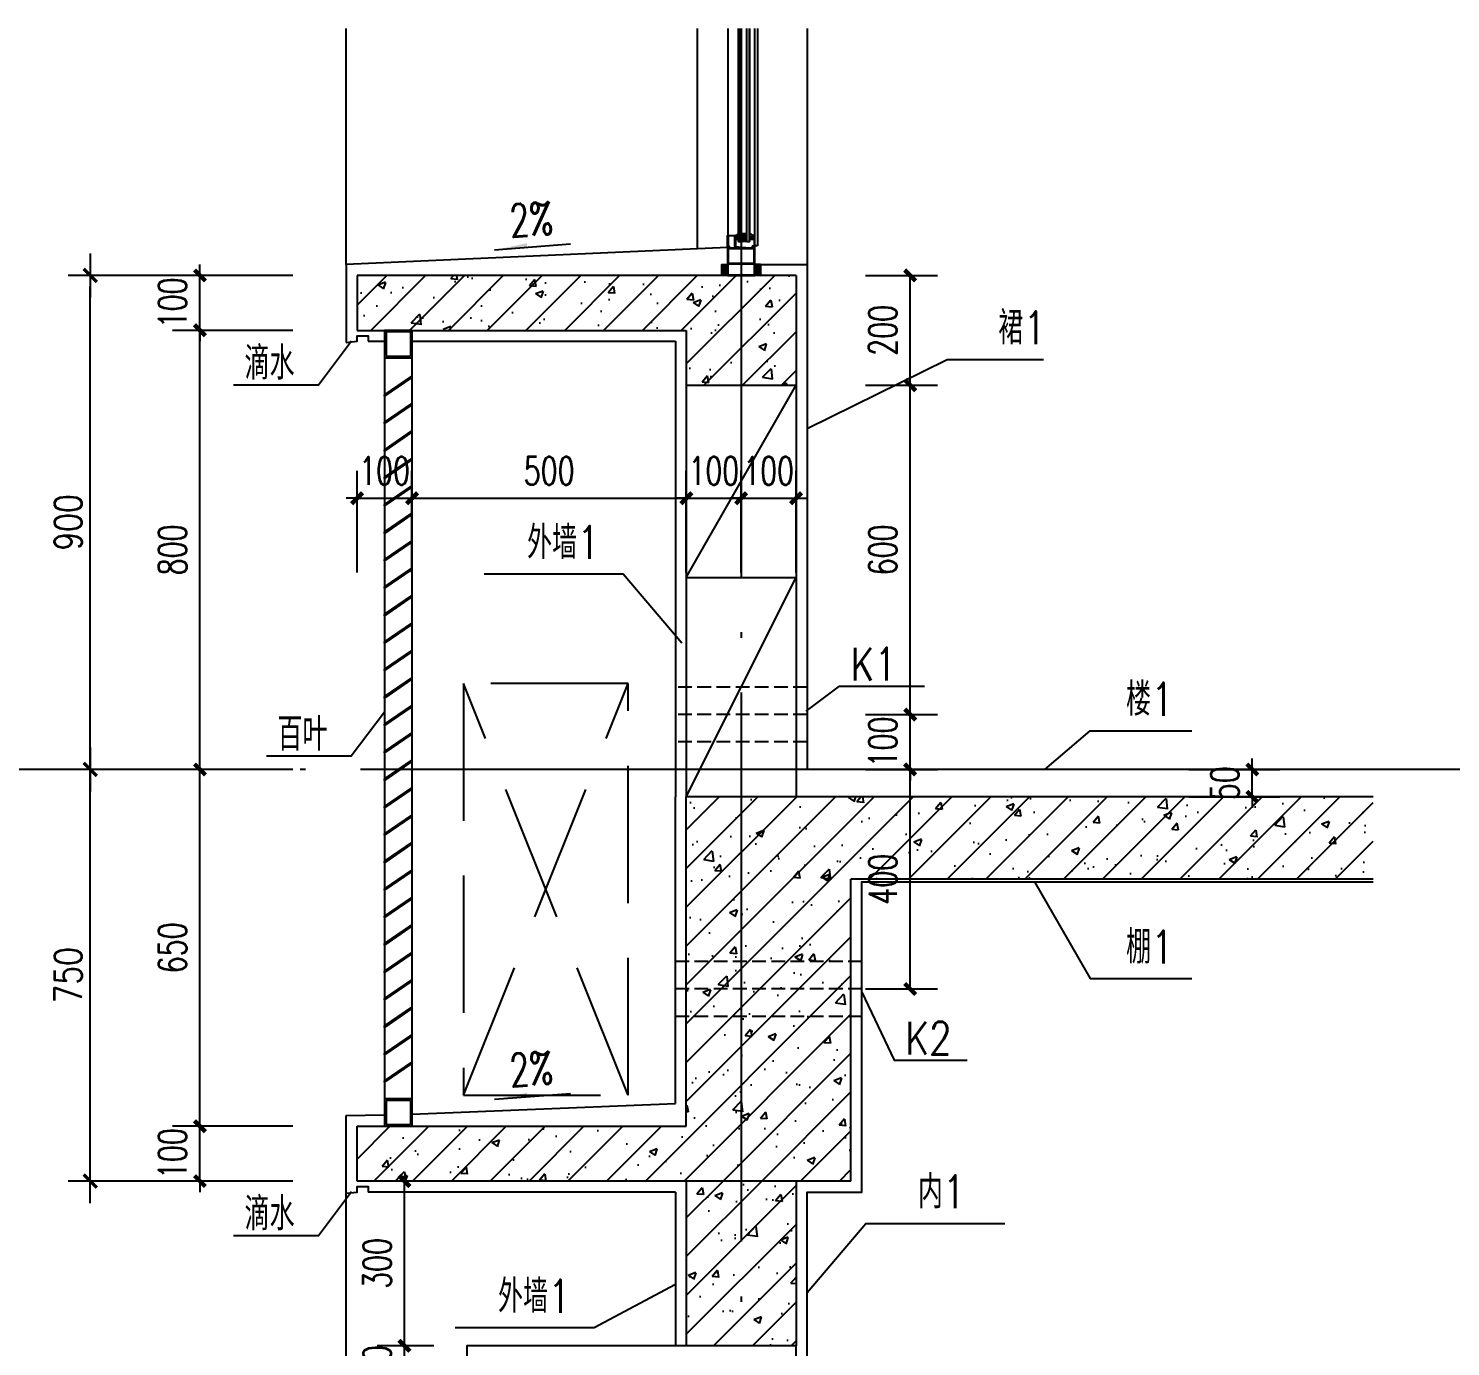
# Model space of a CAD drawing. Extents: x 447078 to 1776277, y 243534 to 519428.
# Drawn here: x 520350 to 522942, y 306002 to 308404 of the extents above; entities that cross this region are included whole.
import ezdxf

# ---------------------------------------------------------------- set-up
doc = ezdxf.new("R2010")
doc.units = 0
doc.header["$LTSCALE"] = 1000
doc.header["$MEASUREMENT"] = 0
for name, pattern in [('DASH', [0.35, 0.25, -0.1]), ('DOTE', [2.42, 2, -0.2, 0.02, -0.2]), ('节点大样$0$DASH', [0.35, 0.25, -0.1])]:
    doc.linetypes.add(name, pattern=pattern)
doc.layers.get('Defpoints').update_dxf_attribs({"color": 2, "lineweight": 15})
for name, color, linetype in [('A-ELEV-OVER', 32, 'Continuous'), ('A-GLAZ-MULL', 252, 'Continuous'), ('A-SURF', 6, 'Continuous'), ('A-WALL', 140, 'Continuous'), ('A-WALL-HATH', 8, 'Continuous'), ('DIM_SYMB', 3, 'Continuous'), ('DOTE', 10, 'DOTE'), ('PUB_DIM', 3, 'Continuous'), ('PUB_TEXT', 7, 'Continuous'), ('节点大样$0$ANNO-TEXT', 33, 'Continuous'), ('节点大样$0$DETL-THIN', 6, 'Continuous'), ('节点大样$0$ELEV-THIN', 252, 'Continuous'), ('节点大样$0$SECT-THIN', 2, 'Continuous')]:
    doc.layers.add(name, color=color, linetype=linetype)
doc.styles.add('_TCH_DIM', font='SIMPLEX', dxfattribs={"bigfont": 'GBCBIG'})
doc.styles.add('_TCH_DIM_T3', font='SIMPLEX', dxfattribs={"width": 0.705882, "bigfont": 'GBCBIG'})
doc.styles.add('CCDI_T_G02_T3', font='simplex.shx', dxfattribs={"width": 0.8, "bigfont": 'zjdz.shx'})
doc.styles.add('节点大样$0$CCDI-TOG-02', font='simplex.shx', dxfattribs={"width": 0.8, "bigfont": 'zjdz.shx'})
doc.dimstyles.new('_TCH_ARCH&&20', dxfattribs={"dimtxt": 51, "dimasz": 20, "dimexe": 50, "dimexo": 60, "dimgap": 24.5, "dimtad": 1, "dimdec": 0, "dimzin": 0, "dimdsep": 46, "dimtxsty": '_TCH_DIM_T3', "dimblk": 'ARCHTICK', "dimcen": 0.09, "dimclrt": 7, "dimazin": 2, "dimtfac": 1, "dimtdec": 0, "dimtix": 1, "dimtmove": 2, "dimatfit": 3, "dimfxl": 1, "dimtolj": 1, "dimtzin": 0, "dimarcsym": 0})
doc.dimstyles.new('CCDI_DIMN_20$0$TCH&&150', dxfattribs={"dimtxt": 50, "dimasz": 20, "dimexe": 40, "dimexo": 60, "dimgap": 15, "dimtad": 1, "dimdec": 0, "dimzin": 0, "dimdsep": 46, "dimtxsty": 'CCDI_T_G02_T3', "dimblk": 'TICK-3', "dimcen": 0, "dimclrd": 256, "dimclre": 256, "dimclrt": 7, "dimazin": 0, "dimtfac": 0.5, "dimtdec": 0, "dimtix": 1, "dimtmove": 2, "dimatfit": 0, "dimldrblk": 'TICK-arow', "dimfxl": 200, "dimtvp": 1, "dimtolj": 1, "dimtzin": 0, "dimlwd": -1, "dimlwe": -1, "dimarcsym": 0})
pattern_1 = [(45, (-771921.934, -296037.14), (-35.355339, 35.355339), []), (50, (-771921.93, -296037.14), (143.452037, -12.550427), [15, -165]), (355, (-771921.93, -296037.14), (-27.750267, 150.438427), [12, -132]), (100.4514, (-771909.98, -296038.19), (115.701876, 137.887908), [12.748038, -140.228422]), (46.1842, (-771921.93, -295997.14), (213.44821, -33.103803), [22.5, -247.5]), (96.6356, (-771904.15, -295999.9), (186.93254, 194.823574), [19.122058, -210.3426]), (351.1842, (-771921.93, -295997.14), (186.93239, 194.82372), [18, -198]), (21, (-771901.93, -296007.14), (119.38141, -80.523778), [15, -165]), (326, (-771901.93, -296007.14), (48.663066, 145.030009), [12, -132]), (71.4514, (-771891.99, -296013.85), (168.044526, 64.5061), [12.748038, -140.228422]), (37.5, (-771921.934, -296037.14), (2.431971, 66.5787708), [0, -130.4, 0, -134, 0, -132.5]), (7.5, (-771921.934, -296037.14), (52.6139075, 78.8823424), [0, -76.4, 0, -127.4, 0, -50.5]), (327.5, (-771966.534, -296037.14), (106.7644872, -4.5109743), [0, -50, 0, -156, 0, -207]), (317.5, (-771986.53, -296037.14), (116.637234, 20.0209965), [0, -65, 0, -103.6, 0, -147])]
pattern_2 = [(45, (-673535.4147, -271163.4346), (0.7954951288, -0.7954951288), []), (315, (-673535.4147, -271163.4346), (-0.7954951288, -0.7954951288), [])]

# ---------------------------------------------------------------- blocks, each defined once
blk = doc.blocks.new('_ArchTick')
at = {"color": 0, "linetype": 'ByBlock', "const_width": 0.4}
blk.add_lwpolyline([(-0.5, -0.5), (0.5, 0.5)], dxfattribs=at)
blk = doc.blocks.new('*D5033')
at = {"layer": 'Defpoints', "color": 0}
for p in [(521048.7, 307547.6), (520948.7, 307352.2), (521048.7, 307352.2)]:
    blk.add_point(p, dxfattribs=at)
at = {"layer": 'PUB_DIM', "color": 0, "lineweight": -2}
for p, q in [((520948.7, 307412.2), (520948.7, 307597.6)), ((521048.7, 307412.2), (521048.7, 307597.6)), ((520948.7, 307547.6), (520928.7, 307547.6)), ((520948.7, 307547.6), (521048.7, 307547.6)), ((521048.7, 307547.6), (521068.7, 307547.6))]:
    blk.add_line(p, q, dxfattribs=at)
at = {"layer": 'PUB_DIM', "color": 0, "lineweight": -2, "xscale": 20, "yscale": 20, "zscale": 20}
blk.add_blockref('_ArchTick', (520948.7, 307547.6), dxfattribs=at)
at = {"layer": 'PUB_DIM', "color": 0, "lineweight": -2, "xscale": 20, "yscale": 20, "zscale": 20, "rotation": 180}
blk.add_blockref('_ArchTick', (521048.7, 307547.6), dxfattribs=at)
at = {"layer": 'PUB_DIM', "color": 7, "insert": (520998.7, 307597.6), "char_height": 51, "attachment_point": 5, "style": '_TCH_DIM_T3'}
blk.add_mtext('\\A1;100', dxfattribs=at)
blk = doc.blocks.new('*D5034')
at = {"layer": 'Defpoints', "color": 0}
for p in [(521548.7, 307547.6), (521048.7, 307352.2), (521548.7, 307352.2)]:
    blk.add_point(p, dxfattribs=at)
at = {"layer": 'PUB_DIM', "color": 0, "lineweight": -2}
for p, q in [((521048.7, 307412.2), (521048.7, 307597.6)), ((521548.7, 307412.2), (521548.7, 307597.6)), ((521048.7, 307547.6), (521548.7, 307547.6))]:
    blk.add_line(p, q, dxfattribs=at)
at = {"layer": 'PUB_DIM', "color": 0, "lineweight": -2, "xscale": 20, "yscale": 20, "zscale": 20, "rotation": 180}
blk.add_blockref('_ArchTick', (521048.7, 307547.6), dxfattribs=at)
at = {"layer": 'PUB_DIM', "color": 0, "lineweight": -2, "xscale": 20, "yscale": 20, "zscale": 20}
blk.add_blockref('_ArchTick', (521548.7, 307547.6), dxfattribs=at)
at = {"layer": 'PUB_DIM', "color": 7, "insert": (521298.7, 307597.6), "char_height": 51, "attachment_point": 5, "style": '_TCH_DIM_T3'}
blk.add_mtext('\\A1;500', dxfattribs=at)
blk = doc.blocks.new('*D5035')
at = {"layer": 'Defpoints', "color": 0}
for p in [(521648.7, 307547.6), (521548.7, 307352.2), (521648.7, 307352.2)]:
    blk.add_point(p, dxfattribs=at)
at = {"layer": 'PUB_DIM', "color": 0, "lineweight": -2}
for p, q in [((521548.7, 307412.2), (521548.7, 307597.6)), ((521648.7, 307412.2), (521648.7, 307597.6)), ((521548.7, 307547.6), (521528.7, 307547.6)), ((521548.7, 307547.6), (521648.7, 307547.6)), ((521648.7, 307547.6), (521668.7, 307547.6))]:
    blk.add_line(p, q, dxfattribs=at)
at = {"layer": 'PUB_DIM', "color": 0, "lineweight": -2, "xscale": 20, "yscale": 20, "zscale": 20}
blk.add_blockref('_ArchTick', (521548.7, 307547.6), dxfattribs=at)
at = {"layer": 'PUB_DIM', "color": 0, "lineweight": -2, "xscale": 20, "yscale": 20, "zscale": 20, "rotation": 180}
blk.add_blockref('_ArchTick', (521648.7, 307547.6), dxfattribs=at)
at = {"layer": 'PUB_DIM', "color": 7, "insert": (521598.7, 307597.6), "char_height": 51, "attachment_point": 5, "style": '_TCH_DIM_T3'}
blk.add_mtext('\\A1;100', dxfattribs=at)
blk = doc.blocks.new('*D5036')
at = {"layer": 'Defpoints', "color": 0}
for p in [(521748.7, 307547.6), (521648.7, 307352.2), (521748.7, 307352.2)]:
    blk.add_point(p, dxfattribs=at)
at = {"layer": 'PUB_DIM', "color": 0, "lineweight": -2}
for p, q in [((521648.7, 307412.2), (521648.7, 307597.6)), ((521748.7, 307412.2), (521748.7, 307597.6)), ((521648.7, 307547.6), (521628.7, 307547.6)), ((521648.7, 307547.6), (521748.7, 307547.6)), ((521748.7, 307547.6), (521768.7, 307547.6))]:
    blk.add_line(p, q, dxfattribs=at)
at = {"layer": 'PUB_DIM', "color": 0, "lineweight": -2, "xscale": 20, "yscale": 20, "zscale": 20}
blk.add_blockref('_ArchTick', (521648.7, 307547.6), dxfattribs=at)
at = {"layer": 'PUB_DIM', "color": 0, "lineweight": -2, "xscale": 20, "yscale": 20, "zscale": 20, "rotation": 180}
blk.add_blockref('_ArchTick', (521748.7, 307547.6), dxfattribs=at)
at = {"layer": 'PUB_DIM', "color": 7, "insert": (521698.7, 307597.6), "char_height": 51, "attachment_point": 5, "style": '_TCH_DIM_T3'}
blk.add_mtext('\\A1;100', dxfattribs=at)
blk = doc.blocks.new('TICK-3')
blk.add_line((2, 0), (-2, 0))
at = {"const_width": 0.3}
blk.add_lwpolyline([(0.6, 0.6), (-0.6, -0.6)], dxfattribs=at)
blk = doc.blocks.new('*D5037')
at = {"layer": 'Defpoints', "color": 0}
for p in [(520462.2, 307953.5), (520686.7, 307953.5), (520686.7, 307053.5)]:
    blk.add_point(p, dxfattribs=at)
at = {"layer": 'PUB_DIM'}
for p, q in [((520626.7, 307953.5), (520422.2, 307953.5)), ((520462.2, 307073.5), (520462.2, 307933.5)), ((520626.7, 307053.5), (520422.2, 307053.5))]:
    blk.add_line(p, q, dxfattribs=at)
at = {"layer": 'PUB_DIM', "xscale": 20, "yscale": 20, "zscale": 20}
for p, rotation in [((520462.2, 307953.5), 90), ((520462.2, 307053.5), 270)]:
    blk.add_blockref('TICK-3', p, dxfattribs=dict(at, rotation=rotation))
at = {"layer": 'PUB_DIM', "color": 7, "insert": (520422.2, 307503.5), "char_height": 50, "attachment_point": 5, "rotation": 90, "style": 'CCDI_T_G02_T3'}
blk.add_mtext('\\A1;900', dxfattribs=at)
blk = doc.blocks.new('TICK-arow')
blk.add_line((-1, 0), (0, 0))
blk.add_lwpolyline([(0, 0, 0, 1, 0), (-3, 0, 0, 0, 0)], format="xyseb")
blk = doc.blocks.new('*D5038')
at = {"layer": 'Defpoints', "color": 0}
for p in [(520462.2, 307053.5), (520686.7, 307053.5), (520686.7, 306303.5)]:
    blk.add_point(p, dxfattribs=at)
at = {"layer": 'PUB_DIM'}
for p, q in [((520626.7, 307053.5), (520422.2, 307053.5)), ((520462.2, 306323.5), (520462.2, 307033.5)), ((520626.7, 306303.5), (520422.2, 306303.5))]:
    blk.add_line(p, q, dxfattribs=at)
at = {"layer": 'PUB_DIM', "xscale": 20, "yscale": 20, "zscale": 20}
for p, rotation in [((520462.2, 307053.5), 90), ((520462.2, 306303.5), 270)]:
    blk.add_blockref('TICK-3', p, dxfattribs=dict(at, rotation=rotation))
at = {"layer": 'PUB_DIM', "color": 7, "insert": (520422.2, 306678.5), "char_height": 50, "attachment_point": 5, "rotation": 90, "style": 'CCDI_T_G02_T3'}
blk.add_mtext('\\A1;750', dxfattribs=at)
blk = doc.blocks.new('*D5060')
at = {"layer": 'Defpoints', "color": 0}
for p in [(520662.2, 306403.5), (520891.8, 306403.5), (520891.8, 306303.5)]:
    blk.add_point(p, dxfattribs=at)
at = {"layer": 'PUB_DIM', "color": 0, "lineweight": -2}
for p, q in [((520662.2, 306403.5), (520662.2, 306423.5)), ((520831.8, 306403.5), (520612.2, 306403.5)), ((520662.2, 306303.5), (520662.2, 306403.5)), ((520831.8, 306303.5), (520612.2, 306303.5)), ((520662.2, 306303.5), (520662.2, 306283.5))]:
    blk.add_line(p, q, dxfattribs=at)
at = {"layer": 'PUB_DIM', "color": 0, "lineweight": -2, "xscale": 20, "yscale": 20, "zscale": 20}
for p, rotation in [((520662.2, 306403.5), 270), ((520662.2, 306303.5), 90)]:
    blk.add_blockref('_ArchTick', p, dxfattribs=dict(at, rotation=rotation))
at = {"layer": 'PUB_DIM', "color": 7, "insert": (520612.2, 306353.5), "char_height": 51, "attachment_point": 5, "rotation": 90, "style": '_TCH_DIM_T3'}
blk.add_mtext('\\A1;100', dxfattribs=at)
blk = doc.blocks.new('*D5061')
at = {"layer": 'Defpoints', "color": 0}
for p in [(520662.2, 307053.5), (520891.8, 307053.5), (520891.8, 306403.5)]:
    blk.add_point(p, dxfattribs=at)
at = {"layer": 'PUB_DIM', "color": 0, "lineweight": -2}
for p, q in [((520831.8, 307053.5), (520612.2, 307053.5)), ((520662.2, 306403.5), (520662.2, 307053.5)), ((520831.8, 306403.5), (520612.2, 306403.5))]:
    blk.add_line(p, q, dxfattribs=at)
at = {"layer": 'PUB_DIM', "color": 0, "lineweight": -2, "xscale": 20, "yscale": 20, "zscale": 20}
for p, rotation in [((520662.2, 307053.5), 90), ((520662.2, 306403.5), 270)]:
    blk.add_blockref('_ArchTick', p, dxfattribs=dict(at, rotation=rotation))
at = {"layer": 'PUB_DIM', "color": 7, "insert": (520612.2, 306728.5), "char_height": 51, "attachment_point": 5, "rotation": 90, "style": '_TCH_DIM_T3'}
blk.add_mtext('\\A1;650', dxfattribs=at)
blk = doc.blocks.new('*D5062')
at = {"layer": 'Defpoints', "color": 0}
for p in [(520662.2, 307853.5), (520891.8, 307853.5), (520891.8, 307053.5)]:
    blk.add_point(p, dxfattribs=at)
at = {"layer": 'PUB_DIM', "color": 0, "lineweight": -2}
for p, q in [((520831.8, 307853.5), (520612.2, 307853.5)), ((520662.2, 307053.5), (520662.2, 307853.5)), ((520831.8, 307053.5), (520612.2, 307053.5))]:
    blk.add_line(p, q, dxfattribs=at)
at = {"layer": 'PUB_DIM', "color": 0, "lineweight": -2, "xscale": 20, "yscale": 20, "zscale": 20}
for p, rotation in [((520662.2, 307853.5), 90), ((520662.2, 307053.5), 270)]:
    blk.add_blockref('_ArchTick', p, dxfattribs=dict(at, rotation=rotation))
at = {"layer": 'PUB_DIM', "color": 7, "insert": (520612.2, 307453.5), "char_height": 51, "attachment_point": 5, "rotation": 90, "style": '_TCH_DIM_T3'}
blk.add_mtext('\\A1;800', dxfattribs=at)
blk = doc.blocks.new('*D5063')
at = {"layer": 'Defpoints', "color": 0}
for p in [(520662.2, 307953.5), (520891.8, 307953.5), (520891.8, 307853.5)]:
    blk.add_point(p, dxfattribs=at)
at = {"layer": 'PUB_DIM', "color": 0, "lineweight": -2}
for p, q in [((520831.8, 307953.5), (520612.2, 307953.5)), ((520662.2, 307953.5), (520662.2, 307973.5)), ((520662.2, 307853.5), (520662.2, 307953.5)), ((520831.8, 307853.5), (520612.2, 307853.5)), ((520662.2, 307853.5), (520662.2, 307833.5))]:
    blk.add_line(p, q, dxfattribs=at)
at = {"layer": 'PUB_DIM', "color": 0, "lineweight": -2, "xscale": 20, "yscale": 20, "zscale": 20}
for p, rotation in [((520662.2, 307953.5), 270), ((520662.2, 307853.5), 90)]:
    blk.add_blockref('_ArchTick', p, dxfattribs=dict(at, rotation=rotation))
at = {"layer": 'PUB_DIM', "color": 7, "insert": (520612.2, 307903.5), "char_height": 51, "attachment_point": 5, "rotation": 90, "style": '_TCH_DIM_T3'}
blk.add_mtext('\\A1;100', dxfattribs=at)
blk = doc.blocks.new('*D5069')
at = {"layer": 'Defpoints', "color": 0}
for p in [(522404.7, 307053.5), (522580.3, 307053.5), (522404.7, 307003.5)]:
    blk.add_point(p, dxfattribs=at)
at = {"layer": 'PUB_DIM', "color": 0, "lineweight": -2}
for p, q in [((522580.3, 307053.5), (522580.3, 307073.5)), ((522464.7, 307053.5), (522630.3, 307053.5)), ((522580.3, 307003.5), (522580.3, 307053.5)), ((522464.7, 307003.5), (522630.3, 307003.5)), ((522580.3, 307003.5), (522580.3, 306983.5))]:
    blk.add_line(p, q, dxfattribs=at)
at = {"layer": 'PUB_DIM', "color": 0, "lineweight": -2, "xscale": 20, "yscale": 20, "zscale": 20}
for p, rotation in [((522580.3, 307053.5), 270), ((522580.3, 307003.5), 90)]:
    blk.add_blockref('_ArchTick', p, dxfattribs=dict(at, rotation=rotation))
at = {"layer": 'PUB_DIM', "color": 7, "insert": (522530.3, 307028.5), "char_height": 51, "attachment_point": 5, "rotation": 90, "style": '_TCH_DIM_T3'}
blk.add_mtext('\\A1;50', dxfattribs=at)
blk = doc.blocks.new('*D5090')
at = {"layer": 'Defpoints', "color": 0}
for p in [(521035, 306003.5), (521148.7, 306003.5), (521148.7, 305943.5)]:
    blk.add_point(p, dxfattribs=at)
at = {"layer": 'PUB_DIM', "color": 0, "lineweight": -2}
for p, q in [((521035, 306003.5), (521035, 306023.5)), ((521088.7, 306003.5), (520985, 306003.5)), ((521035, 305943.5), (521035, 306003.5)), ((521088.7, 305943.5), (520985, 305943.5)), ((521035, 305943.5), (521035, 305923.5))]:
    blk.add_line(p, q, dxfattribs=at)
at = {"layer": 'PUB_DIM', "color": 0, "lineweight": -2, "xscale": 20, "yscale": 20, "zscale": 20}
for p, rotation in [((521035, 306003.5), 270), ((521035, 305943.5), 90)]:
    blk.add_blockref('_ArchTick', p, dxfattribs=dict(at, rotation=rotation))
at = {"layer": 'PUB_DIM', "color": 7, "insert": (520985, 305973.5), "char_height": 51, "attachment_point": 5, "rotation": 90, "style": '_TCH_DIM_T3'}
blk.add_mtext('\\A1;60', dxfattribs=at)
blk = doc.blocks.new('*D5091')
at = {"layer": 'Defpoints', "color": 0}
for p in [(521035, 306303.5), (521148.7, 306303.5), (521148.7, 306003.5)]:
    blk.add_point(p, dxfattribs=at)
at = {"layer": 'PUB_DIM', "color": 0, "lineweight": -2}
for p, q in [((521088.7, 306303.5), (520985, 306303.5)), ((521035, 306003.5), (521035, 306303.5)), ((521088.7, 306003.5), (520985, 306003.5))]:
    blk.add_line(p, q, dxfattribs=at)
at = {"layer": 'PUB_DIM', "color": 0, "lineweight": -2, "xscale": 20, "yscale": 20, "zscale": 20}
for p, rotation in [((521035, 306303.5), 90), ((521035, 306003.5), 270)]:
    blk.add_blockref('_ArchTick', p, dxfattribs=dict(at, rotation=rotation))
at = {"layer": 'PUB_DIM', "color": 7, "insert": (520985, 306153.5), "char_height": 51, "attachment_point": 5, "rotation": 90, "style": '_TCH_DIM_T3'}
blk.add_mtext('\\A1;300', dxfattribs=at)
blk = doc.blocks.new('*D5100')
at = {"layer": 'Defpoints', "color": 0}
for p in [(521815.1, 307053.5), (521956.7, 307053.5), (521815.1, 306653.5)]:
    blk.add_point(p, dxfattribs=at)
at = {"layer": 'PUB_DIM', "color": 0, "lineweight": -2}
for p, q in [((521875.1, 307053.5), (522006.7, 307053.5)), ((521956.7, 306653.5), (521956.7, 307053.5)), ((521875.1, 306653.5), (522006.7, 306653.5))]:
    blk.add_line(p, q, dxfattribs=at)
at = {"layer": 'PUB_DIM', "color": 0, "lineweight": -2, "xscale": 20, "yscale": 20, "zscale": 20}
for p, rotation in [((521956.7, 307053.5), 90), ((521956.7, 306653.5), 270)]:
    blk.add_blockref('_ArchTick', p, dxfattribs=dict(at, rotation=rotation))
at = {"layer": 'PUB_DIM', "color": 7, "insert": (521906.7, 306853.5), "char_height": 51, "attachment_point": 5, "rotation": 90, "style": '_TCH_DIM_T3'}
blk.add_mtext('\\A1;400', dxfattribs=at)
blk = doc.blocks.new('*D5101')
at = {"layer": 'Defpoints', "color": 0}
for p in [(521815.1, 307153.5), (521956.7, 307153.5), (521815.1, 307053.5)]:
    blk.add_point(p, dxfattribs=at)
at = {"layer": 'PUB_DIM', "color": 0, "lineweight": -2}
for p, q in [((521956.7, 307153.5), (521956.7, 307173.5)), ((521875.1, 307153.5), (522006.7, 307153.5)), ((521956.7, 307053.5), (521956.7, 307153.5)), ((521875.1, 307053.5), (522006.7, 307053.5)), ((521956.7, 307053.5), (521956.7, 307033.5))]:
    blk.add_line(p, q, dxfattribs=at)
at = {"layer": 'PUB_DIM', "color": 0, "lineweight": -2, "xscale": 20, "yscale": 20, "zscale": 20}
for p, rotation in [((521956.7, 307153.5), 270), ((521956.7, 307053.5), 90)]:
    blk.add_blockref('_ArchTick', p, dxfattribs=dict(at, rotation=rotation))
at = {"layer": 'PUB_DIM', "color": 7, "insert": (521906.7, 307103.5), "char_height": 51, "attachment_point": 5, "rotation": 90, "style": '_TCH_DIM_T3'}
blk.add_mtext('\\A1;100', dxfattribs=at)
blk = doc.blocks.new('*D5102')
at = {"layer": 'Defpoints', "color": 0}
for p in [(521815.1, 307753.5), (521956.7, 307753.5), (521815.1, 307153.5)]:
    blk.add_point(p, dxfattribs=at)
at = {"layer": 'PUB_DIM', "color": 0, "lineweight": -2}
for p, q in [((521875.1, 307753.5), (522006.7, 307753.5)), ((521956.7, 307153.5), (521956.7, 307753.5)), ((521875.1, 307153.5), (522006.7, 307153.5))]:
    blk.add_line(p, q, dxfattribs=at)
at = {"layer": 'PUB_DIM', "color": 0, "lineweight": -2, "xscale": 20, "yscale": 20, "zscale": 20}
for p, rotation in [((521956.7, 307753.5), 90), ((521956.7, 307153.5), 270)]:
    blk.add_blockref('_ArchTick', p, dxfattribs=dict(at, rotation=rotation))
at = {"layer": 'PUB_DIM', "color": 7, "insert": (521906.7, 307453.5), "char_height": 51, "attachment_point": 5, "rotation": 90, "style": '_TCH_DIM_T3'}
blk.add_mtext('\\A1;600', dxfattribs=at)
blk = doc.blocks.new('*D5103')
at = {"layer": 'Defpoints', "color": 0}
for p in [(521815.1, 307953.5), (521956.7, 307953.5), (521815.1, 307753.5)]:
    blk.add_point(p, dxfattribs=at)
at = {"layer": 'PUB_DIM', "color": 0, "lineweight": -2}
for p, q in [((521875.1, 307953.5), (522006.7, 307953.5)), ((521956.7, 307753.5), (521956.7, 307953.5)), ((521875.1, 307753.5), (522006.7, 307753.5))]:
    blk.add_line(p, q, dxfattribs=at)
at = {"layer": 'PUB_DIM', "color": 0, "lineweight": -2, "xscale": 20, "yscale": 20, "zscale": 20}
for p, rotation in [((521956.7, 307953.5), 90), ((521956.7, 307753.5), 270)]:
    blk.add_blockref('_ArchTick', p, dxfattribs=dict(at, rotation=rotation))
at = {"layer": 'PUB_DIM', "color": 7, "insert": (521906.7, 307853.5), "char_height": 51, "attachment_point": 5, "rotation": 90, "style": '_TCH_DIM_T3'}
blk.add_mtext('\\A1;200', dxfattribs=at)

msp = doc.modelspace()

# ---------------------------------------------------------------- hatches: boundary and pattern name
at = {"layer": 'A-WALL-HATH'}
h = msp.add_hatch(dxfattribs=at)
h.set_pattern_fill('钢筋混凝土', color=256, scale=20)
h.set_pattern_definition(pattern_1)
h.paths.add_polyline_path([(521548.7, 307753.5), (521748.7, 307753.5), (521748.7, 307953.5), (520948.7, 307953.5), (520948.7, 307853.5), (521548.7, 307853.5)])
h.paths.add_polyline_path([(522800.3, 306853.5), (522800.3, 307003.5), (521548.7, 307003.5), (521548.7, 306403.5), (520948.7, 306403.5), (520948.7, 306303.5), (521848.7, 306303.5), (521848.7, 306853.5)])
h = msp.add_hatch(dxfattribs=at)
h.set_pattern_fill('钢筋混凝土', color=256, scale=20)
h.set_pattern_definition(pattern_1)
h.paths.add_polyline_path([(521648.7, 306003.5), (521748.7, 306003.5), (521748.7, 306303.5), (521648.7, 306303.5)])
h.paths.add_polyline_path([(521648.7, 306303.5), (521548.7, 306303.5), (521548.7, 306003.5), (521648.7, 306003.5)])
at = {"layer": 'DIM_SYMB'}
for points in [[(521198.9, 307999.8), (521258.8, 308004.4), (521258.1, 308012.3)], [(521198.9, 306452), (521258.8, 306456.5), (521258.1, 306464.5)]]:
    msp.add_hatch(color=256, dxfattribs=at).paths.add_polyline_path(points)
at = {"layer": '节点大样$0$ELEV-THIN'}
h = msp.add_hatch(dxfattribs=at)
h.set_pattern_fill('ANSI37', color=256, scale=9, angle=90, style=0)
h.set_pattern_definition([(135, (-792776.9203, -277407.4212), (-0.7954951288, -0.7954951288), []), (225, (-792776.9203, -277407.4212), (0.7954951288, -0.7954951288), [])])
edge = h.paths.add_edge_path()
edge.add_line((521638.7, 308026.1), (521638.7, 308024.4))
edge.add_ellipse((521638.2, 308024.4), major_axis=(0.354, -0.354), ratio=1, start_angle=31.2458, end_angle=45, ccw=False)
edge.add_line((521638.6, 308024.2), (521638.7, 308024.2))
edge.add_ellipse((521639.2, 308024.1), major_axis=(-0.354, -0.354), ratio=1, start_angle=225, end_angle=301.2458, ccw=False)
edge.add_line((521639.2, 308024.6), (521642.7, 308024.6))
edge.add_ellipse((521642.7, 308024.1), major_axis=(-0.354, -0.354), ratio=1, start_angle=135, end_angle=225, ccw=False)
edge.add_line((521643.2, 308024.1), (521643.2, 308026.1))
edge.add_line((521643.2, 308026.1), (521638.7, 308026.1))
edge = h.paths.add_edge_path()
edge.add_ellipse((521638.2, 308026.1), major_axis=(-0.354, -0.354), ratio=1, start_angle=135, end_angle=225, ccw=False)
edge.add_line((521638.7, 308026.1), (521638.7, 308026.1))
edge.add_line((521638.7, 308026.1), (521643.2, 308026.1))
edge.add_line((521643.2, 308026.1), (521643.2, 308030))
edge.add_ellipse((521636.9, 308033.9), major_axis=(-5.2, -5.2), ratio=1, start_angle=54.922, end_angle=103.4434, ccw=False)
h = msp.add_hatch(dxfattribs=at)
h.set_pattern_fill('HEX', color=256, scale=3, angle=-180, style=0)
h.set_pattern_definition([(360, (-751593.27913, -277410.42116), (-1e-17, -0.649519053), [0.375, -0.75]), (240, (-751593.27913, -277410.42116), (-0.56250000014, 0.3247595265), [0.375, -0.75]), (300, (-751592.90413, -277410.42116), (-0.56250000014, -0.3247595265), [0.375, -0.75])])
edge = h.paths.add_edge_path()
edge.add_ellipse((521657.7, 308029), major_axis=(-0.0707, -0.0707), ratio=1, start_angle=135, end_angle=225)
edge.add_line((521657.7, 308029.1), (521649.7, 308029.1))
edge.add_ellipse((521649.7, 308029), major_axis=(-0.0707, -0.0707), ratio=1, start_angle=225, end_angle=315)
edge.add_line((521649.6, 308029), (521649.6, 308022.8))
edge.add_ellipse((521649.7, 308022.8), major_axis=(-0.0707, -0.0707), ratio=1, start_angle=315, end_angle=405)
edge.add_line((521649.7, 308022.7), (521657.7, 308022.7))
edge.add_ellipse((521657.7, 308022.8), major_axis=(0.0707, -0.0707), ratio=1, start_angle=-45, end_angle=45)
edge.add_line((521657.8, 308022.8), (521657.8, 308029))
h = msp.add_hatch(dxfattribs=at)
h.set_pattern_fill('HEX', color=256, scale=3, angle=-180, style=0)
h.set_pattern_definition([(180, (-792776.92026, -277407.42116), (-2e-16, -0.649519053), [0.375, -0.75]), (300, (-792776.92026, -277407.42116), (0.56250000014, 0.3247595265), [0.375, -0.75]), (240, (-792777.29526, -277407.42116), (0.56250000014, -0.3247595265), [0.375, -0.75])])
edge = h.paths.add_edge_path()
edge.add_line((521638.7, 308024.1), (521638.7, 308020.1))
edge.add_ellipse((521639.2, 308020.1), major_axis=(-0.354, -0.354), ratio=1, start_angle=315, end_angle=405)
edge.add_line((521639.2, 308019.6), (521642.7, 308019.6))
edge.add_ellipse((521642.7, 308020.1), major_axis=(0.354, -0.354), ratio=1, start_angle=-45, end_angle=45)
edge.add_line((521643.2, 308020.1), (521643.2, 308024.1))
edge.add_ellipse((521642.7, 308024.1), major_axis=(-0.354, -0.354), ratio=1, start_angle=135, end_angle=225)
edge.add_line((521642.7, 308024.6), (521639.2, 308024.6))
edge.add_ellipse((521639.2, 308024.1), major_axis=(0.354, -0.354), ratio=1, start_angle=135, end_angle=225)
h = msp.add_hatch(dxfattribs=at)
h.set_pattern_fill('ANSI37', color=256, scale=9, angle=90, style=0)
h.set_pattern_definition([(45, (-751593.2791, -277410.4212), (0.7954951288, -0.7954951288), []), (315, (-751593.2791, -277410.4212), (-0.7954951288, -0.7954951288), [])])
h.paths.add_polyline_path([(521649.2, 308022.3), (521649.2, 308015.6), (521658.2, 308015.6), (521658.2, 308022.3)])
h = msp.add_hatch(dxfattribs=at)
h.set_pattern_fill('HEX', color=256, scale=3, angle=-180, style=0)
h.set_pattern_definition([(6e-14, (-757619.82844, -328405.0897), (2e-16, -0.649519053), [0.375, -0.75]), (240, (-757619.82844, -328405.0897), (-0.56250000014, 0.3247595265), [0.375, -0.75]), (300, (-757619.45344, -328405.0897), (-0.56250000014, -0.3247595265), [0.375, -0.75])])
edge = h.paths.add_edge_path()
edge.add_ellipse((521664.7, 308020.1), major_axis=(-0.354, -0.354), ratio=1, start_angle=315, end_angle=405, ccw=False)
edge.add_line((521664.2, 308020.1), (521664.2, 308024.1))
edge.add_ellipse((521664.7, 308024.1), major_axis=(-0.354, -0.354), ratio=1, start_angle=225, end_angle=315, ccw=False)
edge.add_line((521664.7, 308024.6), (521670.2, 308024.6))
edge.add_line((521670.2, 308024.6), (521670.2, 308024.4))
edge.add_ellipse((521670.7, 308024.4), major_axis=(0.354, -0.354), ratio=1, start_angle=225, end_angle=405)
edge.add_line((521671.2, 308024.4), (521671.2, 308024.6))
edge.add_line((521671.2, 308024.6), (521671.2, 308024.6))
edge.add_ellipse((521671.2, 308024.1), major_axis=(-0.354, -0.354), ratio=1, start_angle=135, end_angle=225, ccw=False)
edge.add_line((521671.7, 308024.1), (521671.7, 308020.3))
edge.add_line((521671.7, 308020.3), (521671.2, 308020.3))
edge.add_line((521671.2, 308020.3), (521671.2, 308021))
edge.add_ellipse((521670.7, 308021), major_axis=(-0.354, -0.354), ratio=1, start_angle=135, end_angle=315)
edge.add_line((521670.2, 308021), (521670.2, 308019.6))
edge.add_line((521670.2, 308019.6), (521664.7, 308019.6))
h = msp.add_hatch(dxfattribs=at)
h.set_pattern_fill('ANSI37', color=256, scale=9, angle=90, style=0)
h.set_pattern_definition(pattern_2)
h.paths.add_polyline_path([(521623.7, 307953.5), (521613.7, 307953.5), (521613.7, 307973.5), (521623.7, 307973.5)])
h = msp.add_hatch(dxfattribs=at)
h.set_pattern_fill('ANSI37', color=256, scale=9, angle=90, style=0)
h.set_pattern_definition(pattern_2)
h.paths.add_polyline_path([(521673.7, 307953.5), (521673.7, 307973.5), (521683.7, 307973.5), (521683.7, 307953.5)])

# ---------------------------------------------------------------- linework, layer by layer
at = {"layer": 'A-ELEV-OVER', "ltscale": 5}
for p, q in [((520928.7, 307973.5), (520928.7, 308403.5)), ((521568.7, 308403.5), (521568.7, 308002.1)), ((521768.7, 308403.5), (521768.7, 307973.5)), ((520928.7, 305003.5), (520928.7, 306281.3))]:
    msp.add_line(p, q, dxfattribs=at)
at = {"layer": 'A-GLAZ-MULL'}
msp.add_lwpolyline([(521548.7, 306003.5), (521148.7, 306003.5), (521148.7, 305943.5), (521398.7, 305903.5), (521548.7, 305903.5)], dxfattribs=at)
msp.add_lwpolyline([(521748.7, 306003.5), (521148.7, 306003.5), (521148.7, 305943.5), (521398.7, 305903.5), (521748.7, 305903.5)], close=True, dxfattribs=at)
at = {"layer": 'A-SURF'}
for p, q in [((521623.7, 308004.6), (520928.7, 307973.5)), ((520928.7, 307973.5), (520928.7, 307831.3)), ((521683.7, 307973.5), (521768.7, 307973.5)), ((521768.7, 307973.5), (521768.7, 307053.5)), ((520968.7, 307833.5), (520998.7, 307833.5)), ((521048.7, 307833.5), (521528.7, 307833.5)), ((521528.7, 307833.5), (521528.7, 307003.5)), ((522800.3, 307053.5), (521768.7, 307053.5)), ((521528.7, 306445), (521528.7, 307003.5)), ((520928.7, 306423.1), (520998.7, 306424.5)), ((520928.7, 306281.3), (520928.7, 306423.1)), ((521048.7, 306425.5), (521528.7, 306445)), ((521528.7, 306283.5), (520968.7, 306283.5)), ((521528.7, 306283.5), (521528.7, 306003.5))]:
    msp.add_line(p, q, dxfattribs=at)
at = {"layer": 'A-SURF', "linetype": 'DASH', "ltscale": 0.1}
for p, q in [((521768.7, 307203.5), (521528.7, 307203.5)), ((521768.7, 307153.5), (521528.7, 307153.5)), ((521768.7, 307103.5), (521528.7, 307103.5)), ((521868.7, 306703.5), (521528.7, 306703.5)), ((521868.7, 306653.5), (521528.7, 306653.5)), ((521868.7, 306603.5), (521528.7, 306603.5))]:
    msp.add_line(p, q, dxfattribs=at)
at = {"layer": 'A-SURF'}
for points in [[(520928.7, 307831.3), (520948.7, 307833.5), (520948.7, 307843.5), (520968.7, 307843.5), (520968.7, 307833.5)], [(521768.7, 305903.5), (521768.7, 306283.5), (521868.7, 306283.5), (521868.7, 306848.5), (522800.3, 306848.5)], [(520928.7, 306281.3), (520948.7, 306283.5), (520948.7, 306293.5), (520968.7, 306293.5), (520968.7, 306283.5)]]:
    msp.add_lwpolyline(points, dxfattribs=at)
at = {"layer": 'A-WALL'}
for p, q in [((521748.7, 307953.5), (520948.7, 307953.5)), ((520948.7, 307953.5), (520948.7, 307853.5)), ((521748.7, 307953.5), (521548.7, 307953.5)), ((521748.7, 307953.5), (521748.7, 307003.5)), ((520948.7, 307853.5), (521548.7, 307853.5)), ((521548.7, 307853.5), (521548.7, 307003.5)), ((521548.7, 307753.5), (521748.7, 307753.5)), ((521548.7, 306403.5), (521548.7, 307003.5)), ((522800.3, 307003.5), (521548.7, 307003.5)), ((521848.7, 306303.5), (521848.7, 306853.5)), ((522800.3, 306853.5), (521848.7, 306853.5)), ((520948.7, 306303.5), (520948.7, 306403.5)), ((520948.7, 306403.5), (521548.7, 306403.5)), ((521548.7, 306303.5), (520948.7, 306303.5)), ((521548.7, 306303.5), (521548.7, 306003.5)), ((521848.7, 306303.5), (521548.7, 306303.5)), ((521748.7, 306303.5), (521748.7, 306003.5)), ((521748.7, 306003.5), (521548.7, 306003.5))]:
    msp.add_line(p, q, dxfattribs=at)
at = {"layer": 'A-WALL-HATH'}
for p, q in [((521548.7, 307403.5), (521748.7, 307753.5)), ((521548.7, 307403.5), (521748.7, 307403.5)), ((521548.7, 307003.5), (521748.7, 307403.5))]:
    msp.add_line(p, q, dxfattribs=at)
at = {"layer": 'DIM_SYMB'}
for points in [[(521337.9, 308010.3), (521198.9, 307999.8)], [(521337.9, 306462.5), (521198.9, 306452)]]:
    msp.add_lwpolyline(points, dxfattribs=at)
at = {"layer": 'DOTE', "color": 1, "ltscale": 0.5}
for p, q in [((521648.7, 308403.5), (521648.7, 305003.5)), ((523164.8, 307053.5), (520187.1, 307053.5))]:
    msp.add_line(p, q, dxfattribs=at)
at = {"layer": '节点大样$0$ANNO-TEXT'}
for points in [[(520938.7, 307833.7), (520878.1, 307753.6), (520723.3, 307753.6)], [(521768.7, 307674.7), (522024.3, 307800.5), (522199.7, 307800.5)], [(521540.8, 307283.6), (521433.6, 307409.4), (521180.3, 307409.4)], [(521767.2, 307159.6), (521827.8, 307205.1), (521982.6, 307205.1)], [(520998.7, 307157.6), (520938.1, 307077.5), (520783.3, 307077.5)], [(522202.1, 307053.5), (522284.6, 307123.7), (522469.9, 307123.7)], [(522183.2, 306848.5), (522284.6, 306672.3), (522469.9, 306672.3)], [(521868.7, 306648), (521927.8, 306523.7), (522060.5, 306523.7)], [(520938.7, 306283.7), (520878.1, 306203.6), (520723.3, 306203.6)], [(521768.7, 306100.5), (521875.8, 306226.3), (522129.2, 306226.3)], [(521528.7, 306114.8), (521380.6, 306036.1), (521127.2, 306036.1)]]:
    msp.add_lwpolyline(points, dxfattribs=at)
at = {"layer": '节点大样$0$DETL-THIN'}
for points in [[(520998.7, 307733.6), (520998.7, 307736.1), (521048.7, 307770.2), (521048.7, 307767.7)], [(520998.7, 307683.6), (520998.7, 307686.1), (521048.7, 307720.2), (521048.7, 307717.7)], [(520998.7, 307633.6), (520998.7, 307636.1), (521048.7, 307670.2), (521048.7, 307667.7)], [(520998.7, 307583.6), (520998.7, 307586.1), (521048.7, 307620.2), (521048.7, 307617.7)], [(520998.7, 307533.6), (520998.7, 307536.1), (521048.7, 307570.2), (521048.7, 307567.7)], [(520998.7, 307483.6), (520998.7, 307486.1), (521048.7, 307520.2), (521048.7, 307517.7)], [(520998.7, 307433.6), (520998.7, 307436.1), (521048.7, 307470.2), (521048.7, 307467.7)], [(520998.7, 307383.6), (520998.7, 307386.1), (521048.7, 307420.2), (521048.7, 307417.7)], [(520998.7, 307333.6), (520998.7, 307336.1), (521048.7, 307370.2), (521048.7, 307367.7)], [(520998.7, 307283.6), (520998.7, 307286.1), (521048.7, 307320.2), (521048.7, 307317.7)], [(520998.7, 307233.6), (520998.7, 307236.1), (521048.7, 307270.2), (521048.7, 307267.7)], [(520998.7, 307183.6), (520998.7, 307186.1), (521048.7, 307220.2), (521048.7, 307217.7)], [(520998.7, 307133.6), (520998.7, 307136.1), (521048.7, 307170.2), (521048.7, 307167.7)], [(520998.7, 307083.6), (520998.7, 307086.1), (521048.7, 307120.2), (521048.7, 307117.7)], [(520998.7, 307033.6), (520998.7, 307036.1), (521048.7, 307070.2), (521048.7, 307067.7)], [(520998.7, 306983.6), (520998.7, 306986.1), (521048.7, 307020.2), (521048.7, 307017.7)], [(520998.7, 306933.6), (520998.7, 306936.1), (521048.7, 306970.2), (521048.7, 306967.7)], [(520998.7, 306883.6), (520998.7, 306886.1), (521048.7, 306920.2), (521048.7, 306917.7)], [(520998.7, 306833.6), (520998.7, 306836.1), (521048.7, 306870.2), (521048.7, 306867.7)], [(520998.7, 306783.6), (520998.7, 306786.1), (521048.7, 306820.2), (521048.7, 306817.7)], [(520998.7, 306733.6), (520998.7, 306736.1), (521048.7, 306770.2), (521048.7, 306767.7)], [(520998.7, 306683.6), (520998.7, 306686.1), (521048.7, 306720.2), (521048.7, 306717.7)], [(520998.7, 306633.6), (520998.7, 306636.1), (521048.7, 306670.2), (521048.7, 306667.7)], [(520998.7, 306583.6), (520998.7, 306586.1), (521048.7, 306620.2), (521048.7, 306617.7)], [(520998.7, 306533.6), (520998.7, 306536.1), (521048.7, 306570.2), (521048.7, 306567.7)], [(520998.7, 306483.6), (520998.7, 306486.1), (521048.7, 306520.2), (521048.7, 306517.7)]]:
    msp.add_lwpolyline(points, close=True, dxfattribs=at)
at = {"layer": '节点大样$0$ELEV-THIN'}
for p, q in [((521624.2, 308403.5), (521624.2, 308026.6)), ((521643.2, 308403.5), (521643.2, 308015.6)), ((521644.2, 308403.5), (521644.2, 308014.6)), ((521648.2, 308014.6), (521648.2, 308403.5)), ((521649.2, 308015.6), (521649.2, 308403.5)), ((521658.2, 308403.5), (521658.2, 308015.6)), ((521659.2, 308014.6), (521659.2, 308403.5)), ((521663.2, 308403.5), (521663.2, 308014.6)), ((521664.2, 308015.6), (521664.2, 308403.5)), ((521673.7, 308007.5), (521673.7, 308403.5)), ((521678.7, 308403.5), (521678.7, 308007.5)), ((521625.5, 308007), (521623.7, 308007)), ((521623.7, 308007), (521623.7, 307978.5)), ((521626.2, 308006.3), (521625.5, 308007)), ((521625.8, 308004.3), (521626.4, 308005.3)), ((521671.4, 308003.5), (521626.2, 308003.5)), ((521644.2, 308014.6), (521643.2, 308015.6)), ((521648.2, 308014.6), (521644.2, 308014.6)), ((521658.2, 308015.6), (521649.2, 308015.6)), ((521659.2, 308014.6), (521658.2, 308015.6)), ((521663.2, 308014.6), (521659.2, 308014.6)), ((521664.2, 308015.6), (521663.2, 308014.6)), ((521669.2, 308006.1), (521671.5, 308005.2)), ((521671.8, 308007), (521669.4, 308007)), ((521670.2, 308026), (521670.2, 308024.7)), ((521670.2, 308021.3), (521670.2, 308019.9)), ((521673.2, 308026.5), (521670.7, 308026.5)), ((521670.7, 308019.4), (521672.1, 308019.4)), ((521671.2, 308024.7), (521671.2, 308025.3)), ((521671.2, 308025.3), (521672.4, 308025.3)), ((521671.2, 308020.6), (521671.2, 308021.3)), ((521672.4, 308020.6), (521671.2, 308020.6)), ((521671.9, 308004.7), (521671.9, 308004)), ((521672.3, 308019.2), (521672.3, 308007.5)), ((521672.4, 308025.3), (521672.4, 308020.6)), ((521673.7, 307978.5), (521673.7, 308026)), ((521673.7, 307953.5), (521673.7, 308026)), ((521678.7, 308007.5), (521673.7, 308007.5)), ((521623.7, 307996), (521623.7, 307953.5)), ((521623.7, 307953.5), (521673.7, 307953.5)), ((521625.1, 307954.9), (521625.1, 307974.5)), ((521625.1, 307974.5), (521672.3, 307974.5)), ((521625.1, 307954.9), (521672.3, 307954.9)), ((521672.3, 307974.5), (521672.3, 307954.9))]:
    msp.add_line(p, q, dxfattribs=at)
at = {"layer": '节点大样$0$ELEV-THIN', "linetype": '节点大样$0$DASH'}
for p, q in [((521142.5, 306460), (521442.5, 307210)), ((521442.5, 306460), (521142.5, 307210))]:
    msp.add_line(p, q, dxfattribs=at)
at = {"layer": '节点大样$0$ELEV-THIN'}
for points in [[(521649.7, 308029.5, 0.414214), (521649.2, 308029), (521649.2, 308022.8, 0.414214), (521649.7, 308022.3), (521657.7, 308022.3, 0.414214), (521658.2, 308022.8), (521658.2, 308029, 0.414214), (521657.7, 308029.5)], [(521649.7, 308029.1, 0.414214), (521649.6, 308029), (521649.6, 308022.8, 0.414214), (521649.7, 308022.7), (521657.7, 308022.7, 0.414214), (521657.8, 308022.8), (521657.8, 308029, 0.414214), (521657.7, 308029.1)], [(521638.7, 308025.3, -0.414214), (521638.5, 308025.1), (521638.4, 308025.1, 0.556743), (521638.2, 308024.8), (521638.6, 308023.9, -0.556743), (521638.5, 308023.6), (521638.4, 308023.6, 0.556743), (521638.2, 308023.3), (521638.6, 308022.4, -0.556743), (521638.5, 308022.1), (521638.4, 308022.1, 0.556743), (521638.2, 308021.8), (521638.6, 308020.9, -0.556743), (521638.5, 308020.6), (521638.4, 308020.6, 0.556743), (521638.2, 308020.3), (521638.6, 308019.4, -0.556743), (521638.5, 308019.1), (521638.4, 308019.1, 0.556743), (521638.2, 308018.8), (521638.6, 308017.9, -0.556743), (521638.5, 308017.6), (521638.4, 308017.6, 0.414214), (521638.2, 308017.4), (521638.2, 308006.5, 0.388879), (521638.6, 308006), (521655.3, 308004.5, 0.169586), (521655.7, 308004.6, -1.408437), (521656, 308003.4), (521638.5, 308004.9, -0.388879), (521637.1, 308006.4), (521637.1, 308025.1, 0.414214), (521636.6, 308025.6), (521625.2, 308025.6, 0.414214), (521624.7, 308025.1), (521624.7, 308008.2, 0.414214), (521625.2, 308007.7), (521625.5, 308007.7, -0.198912), (521625.9, 308007.5), (521627.5, 308005.9, -0.339454), (521627.7, 308004.7), (521627.2, 308003.8, -0.267949), (521626.7, 308003.6, -0.57735), (521626.2, 308004.4), (521626.5, 308004.9, 0.339454), (521626.5, 308005.5), (521625.6, 308006.3, 0.244698), (521625.2, 308006.5), (521624.2, 308006.3, -0.466308), (521623.7, 308006.8), (521623.7, 308026.1, -0.414214), (521624.2, 308026.6), (521638.2, 308026.6, -0.414214), (521638.7, 308026.1)], [(521625.1, 307975.9), (521672.3, 307975.9), (521672.3, 308001.6, 0.414214), (521671.8, 308002.1), (521625.6, 308002.1, 0.414214), (521625.1, 308001.6)], [(521639.2, 308019.6), (521642.7, 308019.6, 0.414214), (521643.2, 308020.1), (521643.2, 308024.1, 0.414214), (521642.7, 308024.6), (521639.2, 308024.6, 0.414214), (521638.7, 308024.1), (521638.7, 308020.1, 0.414214)], [(521671.2, 308019.6), (521664.7, 308019.6, -0.414214), (521664.2, 308020.1), (521664.2, 308024.1, -0.414214), (521664.7, 308024.6), (521671.2, 308024.6, -0.414214), (521671.7, 308024.1), (521671.7, 308020.1, -0.414214)]]:
    msp.add_lwpolyline(points, format="xyb", close=True, dxfattribs=at)
for points in [[(521649.2, 308015.6), (521648.2, 308014.6)], [(521623.7, 307953.5), (521613.7, 307953.5), (521613.7, 307973.5), (521623.7, 307973.5)], [(521683.7, 307953.5), (521672.3, 307953.5)], [(521683.7, 307973.5), (521673.7, 307973.5)], [(521683.7, 307973.5), (521683.7, 307953.5)]]:
    msp.add_lwpolyline(points, dxfattribs=at)
at = {"layer": '节点大样$0$ELEV-THIN', "linetype": '节点大样$0$DASH'}
msp.add_lwpolyline([(521142.5, 306460), (521442.5, 306460), (521442.5, 307210), (521142.5, 307210)], close=True, dxfattribs=at)
at = {"layer": '节点大样$0$ELEV-THIN'}
for centre, radius, start, end in [((521636.9, 308033.9), 7.35, 279.922, 328.4434), ((521399.3, 307538.9), 557.9, 60.8444, 61.6608), ((521626.2, 308004), 0.5, 150, 270), ((521625.7, 308005.7), 0.8, 330, 45), ((521669.4, 308006.5), 0.49, 90, 248.1986), ((521670.7, 308026), 0.5, 90, 180), ((521670.7, 308024.7), 0.5, 180, 0), ((521670.7, 308021.3), 0.5, 0, 180), ((521670.7, 308019.9), 0.5, 180, 270), ((521671.4, 308004), 0.5, 270, 0), ((521671.4, 308004.7), 0.5, 360, 68.1986), ((521671.8, 308007.5), 0.5, 270, 0), ((521672.1, 308019.2), 0.2, 0, 90), ((521673.2, 308026), 0.5, 0, 90)]:
    msp.add_arc(centre, radius, start, end, dxfattribs=at)
at = {"layer": '节点大样$0$SECT-THIN'}
for p, q in [((520998.7, 307853.5), (520998.7, 307803.5)), ((521048.7, 307853.5), (520998.7, 307853.5)), ((521001.7, 307850.5), (521001.7, 307806.5)), ((521045.7, 307850.5), (521001.7, 307850.5)), ((521045.7, 307850.5), (521045.7, 307806.5)), ((521048.7, 307853.5), (521048.7, 307803.5)), ((520998.7, 307803.5), (520998.7, 306403.5)), ((520998.7, 307803.5), (521048.7, 307803.5)), ((521001.7, 307806.5), (521045.7, 307806.5)), ((521048.7, 307803.5), (521048.7, 306403.5)), ((520998.7, 306453.5), (520998.7, 306403.5)), ((521048.7, 306453.5), (520998.7, 306453.5)), ((521001.7, 306450.5), (521001.7, 306406.5)), ((521045.7, 306450.5), (521001.7, 306450.5)), ((521045.7, 306450.5), (521045.7, 306406.5)), ((521048.7, 306453.5), (521048.7, 306403.5)), ((520998.7, 306403.5), (521048.7, 306403.5)), ((521001.7, 306406.5), (521045.7, 306406.5))]:
    msp.add_line(p, q, dxfattribs=at)

# ---------------------------------------------------------------- texts
at = {"layer": 'PUB_TEXT', "style": '_TCH_DIM', "width": 0.705882}
for p in [(521228.9, 308023.2), (521228.9, 306475.3)]:
    msp.add_text('2%', height=59.5, rotation=4.3215, dxfattribs=at).set_placement(p)
at = {"layer": '节点大样$0$ANNO-TEXT', "style": '节点大样$0$CCDI-TOG-02', "width": 0.8}
for s, p in [('裙1', (522117.2, 307828.1, 0)), ('滴水', (520743.5, 307763.8)), ('外墙1', (521258.5, 307437, 0)), ('K1', (521848, 307215.3)), ('楼1', (522350.1, 307151.3, 0)), ('百叶', (520803.5, 307087.8)), ('棚1', (522350.1, 306699.9, 0)), ('K2', (521948, 306533.9)), ('内1', (521970.7, 306253.9, 0)), ('滴水', (520743.5, 306213.8)), ('外墙1', (521205.5, 306063.7, 0))]:
    msp.add_text(s, height=60, dxfattribs=at).set_placement(p)

# ---------------------------------------------------------------- dimensions: what is measured, and where the dimension line sits
at = {"layer": 'PUB_DIM'}
for p1, p2, distance, text, dimstyle, picture, middle in [((520686.7, 307053.5), (520686.7, 307953.5), 224.5, '900', 'CCDI_DIMN_20$0$TCH&&150', '*D5037', (520422.2, 307503.5)), ((520891.8, 307853.5), (520891.8, 307953.5), 229.6, '100', '_TCH_ARCH&&20', '*D5063', (520612.2, 307903.5)), ((521815.1, 307753.5), (521815.1, 307953.5), -141.6, '200', '_TCH_ARCH&&20', '*D5103', (521906.7, 307853.5)), ((520891.8, 307053.5), (520891.8, 307853.5), 229.6, '800', '_TCH_ARCH&&20', '*D5062', (520612.2, 307453.5)), ((521815.1, 307153.5), (521815.1, 307753.5), -141.6, '600', '_TCH_ARCH&&20', '*D5102', (521906.7, 307453.5)), ((520948.7, 307352.2), (521048.7, 307352.2), 195.4, '100', '_TCH_ARCH&&20', '*D5033', (520998.7, 307597.6)), ((521048.7, 307352.2), (521548.7, 307352.2), 195.4, '500', '_TCH_ARCH&&20', '*D5034', (521298.7, 307597.6)), ((521548.7, 307352.2), (521648.7, 307352.2), 195.4, '100', '_TCH_ARCH&&20', '*D5035', (521598.7, 307597.6)), ((521648.7, 307352.2), (521748.7, 307352.2), 195.4, '100', '_TCH_ARCH&&20', '*D5036', (521698.7, 307597.6)), ((521815.1, 307053.5), (521815.1, 307153.5), -141.6, '100', '_TCH_ARCH&&20', '*D5101', (521906.7, 307103.5)), ((520686.7, 306303.5), (520686.7, 307053.5), 224.5, '750', 'CCDI_DIMN_20$0$TCH&&150', '*D5038', (520422.2, 306678.5)), ((522404.7, 307003.5), (522404.7, 307053.5), -175.6, '50', '_TCH_ARCH&&20', '*D5069', (522530.3, 307028.5)), ((520891.8, 306403.5), (520891.8, 307053.5), 229.6, '650', '_TCH_ARCH&&20', '*D5061', (520612.2, 306728.5)), ((521815.1, 306653.5), (521815.1, 307053.5), -141.6, '400', '_TCH_ARCH&&20', '*D5100', (521906.7, 306853.5)), ((520891.8, 306303.5), (520891.8, 306403.5), 229.6, '100', '_TCH_ARCH&&20', '*D5060', (520612.2, 306353.5)), ((521148.7, 306003.5), (521148.7, 306303.5), 113.7, '300', '_TCH_ARCH&&20', '*D5091', (520985, 306153.5)), ((521148.7, 305943.5), (521148.7, 306003.5), 113.7, '60', '_TCH_ARCH&&20', '*D5090', (520985, 305973.5))]:
    dim = msp.add_aligned_dim(p1=p1, p2=p2, distance=distance, text=text, dimstyle=dimstyle, dxfattribs=at)
    dim.commit()
    dim.dimension.update_dxf_attribs({"geometry": picture, "text_midpoint": middle})

doc.saveas('drawing.dxf')
